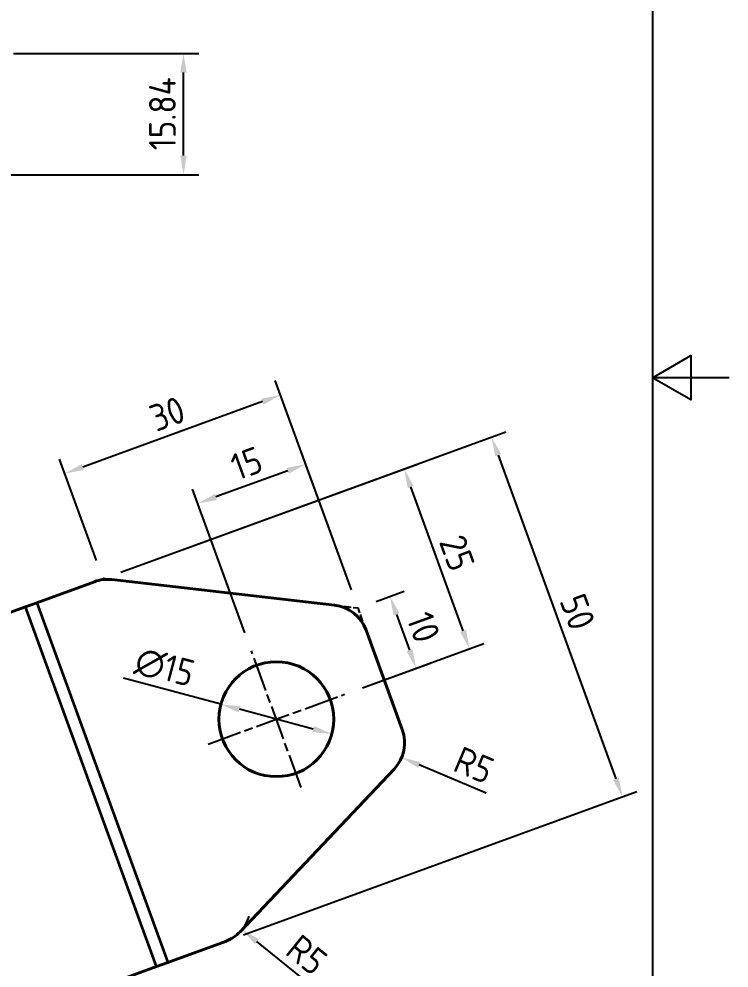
# Model space of a CAD drawing. Header units: millimetres. Extents: x 0 to 210, y 0 to 297.
# Drawn here: x 117.2 to 210, y 71.4 to 195.4 of the extents above; entities that cross this region are included whole.
import ezdxf

# ---------------------------------------------------------------- set-up
doc = ezdxf.new("R2010")
doc.units = ezdxf.units.MM
doc.linetypes.add('CHAIN', pattern=[0.35429999999999995, 0.2362, -0.0295, 0.0591, -0.0295])
doc.linetypes.add('DASHED', pattern=[0.2067, 0.1654, -0.0413])
doc.layers.get('0').update_dxf_attribs({"color": 3, "lineweight": 25})
for name, color, linetype, lineweight in [('가시적인 것(ISO)', 3, 'Continuous', 40), ('가시적인 좁은 것(ISO)', 3, 'Continuous', 35), ('경계(ISO)', 7, 'Continuous', 25), ('스케치 형상(ISO)', 3, 'Continuous', 25), ('중심 표식(ISO)', 1, 'Continuous', 25), ('치수(ISO)', 2, 'Continuous', 25)]:
    doc.layers.add(name, color=color, linetype=linetype, lineweight=lineweight)
doc.styles.add('치수 텍스트_PSTEK_POSCO', font='isocp.shx')
doc.dimstyles.new('치수_PSTEK_POSCO', dxfattribs={"dimtxt": 3.5, "dimasz": 2.5, "dimexe": 2, "dimexo": 2.5, "dimgap": 1, "dimtad": 1, "dimrnd": 1e-08, "dimdsep": 46, "dimtxsty": '치수 텍스트_PSTEK_POSCO', "dimcen": 0.09, "dimdle": 10, "dimclrd": 7, "dimclre": 7, "dimclrt": 2, "dimadec": 1, "dimazin": 2, "dimtfac": 1, "dimtmove": 0, "dimatfit": 3, "dimfxl": 0, "dimtolj": 1, "dimlwd": -1, "dimlwe": -1, "dimarcsym": 0})

# ---------------------------------------------------------------- blocks, each defined once
blk = doc.blocks.new('경계 Default Border')
at = {"layer": '경계(ISO)', "flags": 128}
for points in [[(10, 10), (10, 287.0000076293945), (200, 287.0000076293945), (200, 10), (10, 10)], [(210, 148.5000038146973), (200, 148.5000038146973), (205, 151.3867473602295), (205, 145.6132507324219), (200, 148.5000038146973)]]:
    blk.add_lwpolyline(points, dxfattribs=at)
blk = doc.blocks.new('*D25')
at = {"layer": 'Defpoints', "color": 0, "transparency": 16777216}
for p in [(114.0055037421379, 190.8583369015816), (138.7196754950592, 190.8583369015816), (77.20444524035064, 175.0162381407472)]:
    blk.add_point(p, dxfattribs=at)
at = {"layer": '치수(ISO)', "color": 7, "transparency": 16777216}
for p, q in [((116.5055037421379, 190.8583369015816), (140.7196754950592, 190.8583369015816)), ((138.7196754950592, 177.5162381407472), (138.7196754950592, 188.3583369015816)), ((79.70444524035064, 175.0162381407472), (140.7196754950592, 175.0162381407472))]:
    blk.add_line(p, q, dxfattribs=at)
for points in [[(138.3030088283926, 188.3583369015816), (139.1363421617259, 188.3583369015816), (138.7196754950592, 190.8583369015816)], [(138.3030088283926, 177.5162381407472), (139.1363421617259, 177.5162381407472), (138.7196754950592, 175.0162381407472)]]:
    blk.add_solid(points, dxfattribs=at)
at = {"layer": '치수(ISO)', "color": 2, "transparency": 16777216, "insert": (135.9696754950592, 178.2122875211644), "char_height": 3.5, "attachment_point": 4, "rotation": 90, "style": '치수 텍스트_PSTEK_POSCO'}
blk.add_mtext('\\A1;15.84', dxfattribs=at)
blk = doc.blocks.new('*D29')
at = {"layer": 'Defpoints', "color": 0, "transparency": 16777216}
for p in [(140.5970955879141, 132.0677715129092), (161.5263525718393, 118.422176545972), (147.6019733317053, 112.8220280857144)]:
    blk.add_point(p, dxfattribs=at)
at = {"layer": '치수(ISO)', "color": 7, "transparency": 16777216}
for p, q in [((160.6713022135285, 120.771408097938), (154.0084446130616, 139.0774589043463)), ((152.3432533477441, 136.3430233044628), (142.9463271398801, 132.9228218712199)), ((146.7469229733946, 115.1712596376805), (139.9130553012655, 133.947156754482))]:
    blk.add_line(p, q, dxfattribs=at)
for points in [[(152.2007449546923, 136.7345618964571), (152.4857617407959, 135.9514847124684), (154.6924848997102, 137.1980736627735)], [(142.8038187468283, 133.3143604632142), (143.0888355329319, 132.5312832792256), (140.5970955879141, 132.0677715129092)]]:
    blk.add_solid(points, dxfattribs=at)
at = {"layer": '치수(ISO)', "color": 2, "transparency": 16777216, "insert": (145.1561031220331, 136.6536034274235), "char_height": 3.5, "attachment_point": 4, "rotation": 19.999999999915804, "style": '치수 텍스트_PSTEK_POSCO'}
blk.add_mtext('\\A1;15', dxfattribs=at)
blk = doc.blocks.new('*D30')
at = {"layer": 'Defpoints', "color": 0, "transparency": 16777216}
for p in [(167.5508389957664, 136.5775768682078), (128.2052717983826, 122.2569615580394), (159.7782445907522, 107.1441395498374)]:
    blk.add_point(p, dxfattribs=at)
at = {"layer": '치수(ISO)', "color": 7, "transparency": 16777216}
for p, q in [((130.5545033503474, 123.1120119163535), (169.4302242373383, 137.2616171548591)), ((175.2462922206015, 115.4344929005042), (168.4058893540806, 134.228345316243)), ((162.1274761427169, 107.9991899081515), (177.9807278204875, 113.7693016351908))]:
    blk.add_line(p, q, dxfattribs=at)
for points in [[(168.7974279460747, 134.3708537092954), (168.0143507620865, 134.0858369231906), (167.5508389957664, 136.5775768682078)], [(175.6378308125956, 115.5770012935565), (174.8547536286074, 115.2919845074518), (176.1013425789157, 113.0852613485394)]]:
    blk.add_solid(points, dxfattribs=at)
at = {"layer": '치수(ISO)', "color": 2, "transparency": 16777216, "insert": (173.7121892646946, 127.690875447508), "char_height": 3.5, "attachment_point": 4, "rotation": 290, "style": '치수 텍스트_PSTEK_POSCO'}
blk.add_mtext('\\A1;25', dxfattribs=at)
blk = doc.blocks.new('*D31')
at = {"layer": 'Defpoints', "color": 0, "transparency": 16777216}
for p in [(143.6067209961179, 105.8360910265121), (158.0956083904541, 101.953805349975)]:
    blk.add_point(p, dxfattribs=at)
at = {"layer": '치수(ISO)', "color": 7, "transparency": 16777216}
for p, q in [((143.6067209961179, 105.8360910265121), (130.8691561980182, 109.2491112277013)), ((155.6807938247314, 102.6008529627312), (146.0215355618406, 105.1890434137559))]:
    blk.add_line(p, q, dxfattribs=at)
for points in [[(146.1293768306333, 105.591512508043), (145.9136942930479, 104.7865743194688), (143.6067209961179, 105.8360910265121)], [(155.7886350935241, 103.0033220570183), (155.5729525559387, 102.1983838684441), (158.0956083904541, 101.953805349975)]]:
    blk.add_solid(points, dxfattribs=at)
at = {"layer": '치수(ISO)', "color": 2, "transparency": 16777216, "insert": (132.5468343983391, 111.6465882048938), "char_height": 3.5, "attachment_point": 4, "rotation": 345.0000000000029, "style": '치수 텍스트_PSTEK_POSCO'}
blk.add_mtext('\\A1;∅15', dxfattribs=at)
blk = doc.blocks.new('*D35')
at = {"layer": 'Defpoints', "color": 0, "transparency": 16777216}
for p in [(123.2115362723154, 135.9771371547), (128.2052717983826, 122.2569615580394), (161.5263525718393, 118.422176545972)]:
    blk.add_point(p, dxfattribs=at)
at = {"layer": '치수(ISO)', "color": 7, "transparency": 16777216}
for p, q in [((160.6713022135285, 120.771408097938), (150.7182746092591, 148.1171266960015)), ((149.0530833439417, 145.382691096118), (125.5607678242815, 136.8321875130107)), ((127.3502214400719, 124.6061931100054), (122.5274959856669, 137.8565223962728))]:
    blk.add_line(p, q, dxfattribs=at)
for points in [[(148.9105749508899, 145.7742296881123), (149.1955917369935, 144.9911525041236), (151.4023148959077, 146.2377414544287)], [(125.4182594312297, 137.223726105005), (125.7032762173333, 136.4406489210164), (123.2115362723154, 135.9771371547)]]:
    blk.add_solid(points, dxfattribs=at)
at = {"layer": '치수(ISO)', "color": 2, "transparency": 16777216, "insert": (134.5561670429194, 143.0327339482286), "char_height": 3.5, "attachment_point": 4, "rotation": 19.99999999991596, "style": '치수 텍스트_PSTEK_POSCO'}
blk.add_mtext('\\A1;30', dxfattribs=at)
blk = doc.blocks.new('*D36')
at = {"layer": 'Defpoints', "color": 0, "transparency": 16777216}
for p in [(142.4870215656731, 79.56709360515717), (146.3718795294948, 76.41941531776334)]:
    blk.add_point(p, dxfattribs=at)
at = {"layer": '치수(ISO)', "color": 7, "transparency": 16777216}
blk.add_line((155.3488918127725, 69.14585553439791), (148.3143085114057, 74.84557617406642), dxfattribs=at)
blk.add_arc((142.4870215656731, 79.56709360515717), 4.999999999999964, 316.565051176994, 343.9024393151034, dxfattribs=at)
blk.add_solid([(148.5766150353552, 75.16931433771822), (148.0520019874562, 74.52183801041461), (146.3718795294948, 76.41941531776334)], dxfattribs=at)
at = {"layer": '치수(ISO)', "color": 2, "transparency": 16777216, "insert": (152.9272213285089, 74.64737960595329), "char_height": 3.5, "attachment_point": 4, "rotation": 320.9841275098704, "style": '치수 텍스트_PSTEK_POSCO'}
blk.add_mtext('\\A1;R5', dxfattribs=at)
blk = doc.blocks.new('*D37')
at = {"layer": 'Defpoints', "color": 0, "transparency": 16777216}
for p in [(162.6113919673354, 100.8220333067397), (167.2206111372863, 98.88422561675654)]:
    blk.add_point(p, dxfattribs=at)
at = {"layer": '치수(ISO)', "color": 7, "transparency": 16777216}
blk.add_line((178.2831449725423, 94.23331570203308), (169.5252207222617, 97.91532177176497), dxfattribs=at)
blk.add_solid([(169.6867046964269, 98.29942336926085), (169.3637367480964, 97.53122017426908), (167.2206111372863, 98.88422561675654)], dxfattribs=at)
at = {"layer": '치수(ISO)', "color": 2, "transparency": 16777216, "insert": (174.4217071888341, 98.83989287894082), "char_height": 3.5, "attachment_point": 4, "rotation": 337.19714398265745, "style": '치수 텍스트_PSTEK_POSCO'}
blk.add_mtext('\\A1;R5', dxfattribs=at)
blk = doc.blocks.new('*D38')
at = {"layer": 'Defpoints', "color": 0, "transparency": 16777216}
for p in [(161.5263525718393, 118.422176545972), (169.1151598041747, 110.5424987673905), (159.7782445907522, 107.1441395498374)]:
    blk.add_point(p, dxfattribs=at)
at = {"layer": '치수(ISO)', "color": 7, "transparency": 16777216}
for p, q in [((163.875584123804, 119.2772269042861), (167.5743436124974, 120.6234652618802)), ((166.5500087292397, 117.5901934232641), (168.2601094458605, 112.8917303193552)), ((162.1274761427169, 107.9991899081515), (170.9945450457465, 111.2265390540418))]:
    blk.add_line(p, q, dxfattribs=at)
for points in [[(166.9415473212338, 117.7327018163164), (166.1584701372456, 117.4476850302117), (165.6949583709255, 119.9394249752288)], [(168.6516480378546, 113.0342387124076), (167.8685708538664, 112.7492219263029), (169.1151598041747, 110.5424987673905)]]:
    blk.add_solid(points, dxfattribs=at)
at = {"layer": '치수(ISO)', "color": 2, "transparency": 16777216, "insert": (169.4500607813744, 117.6628279952295), "char_height": 3.5, "attachment_point": 4, "rotation": 290, "style": '치수 텍스트_PSTEK_POSCO'}
blk.add_mtext('\\A1;10', dxfattribs=at)
blk = doc.blocks.new('*D39')
at = {"layer": 'Defpoints', "color": 0, "transparency": 16777216}
for p in [(128.2052717983827, 122.2569615580394), (196.0763923163616, 93.75114056899793), (144.1971222822946, 74.86863050122513)]:
    blk.add_point(p, dxfattribs=at)
at = {"layer": '치수(ISO)', "color": 7, "transparency": 16777216}
for p, q in [((130.5545033503487, 123.1120119163501), (180.8547703917198, 141.419811894967)), ((179.8304355084577, 138.3865400563524), (195.2213419580508, 96.10037212096395)), ((146.5463538342606, 75.72368085953586), (197.9557775579344, 94.43518085564651))]:
    blk.add_line(p, q, dxfattribs=at)
for points in [[(180.221974100452, 138.5290484494042), (179.4388969164634, 138.2440316633006), (178.975385150147, 140.7357716083184)], [(195.6128805500452, 96.24288051401574), (194.8298033660565, 95.95786372791217), (196.0763923163616, 93.75114056899793)]]:
    blk.add_solid(points, dxfattribs=at)
at = {"layer": '치수(ISO)', "color": 2, "transparency": 16777216, "insert": (189.4511833769186, 119.9942146298503), "char_height": 3.5, "attachment_point": 4, "rotation": 289.999999999916, "style": '치수 텍스트_PSTEK_POSCO'}
blk.add_mtext('\\A1;50', dxfattribs=at)

msp = doc.modelspace()

# ---------------------------------------------------------------- linework, layer by layer
at = {"layer": '가시적인 것(ISO)'}
for p, q in [((119.570534138558, 119.1141740691802), (127.09611511608, 121.8532615405456)), ((158.4564458327035, 118.7754793824472), (129.3778718304401, 122.1220118828276)), ((119.570534138558, 119.1141740691802), (118.0921226362779, 118.5760762883559)), ((118.0921226362779, 118.5760762883559), (92.3176789437079, 109.194945979534)), ((162.5832529388969, 115.5183666528546), (167.3098550712675, 102.5321340233611)), ((146.1177987240011, 76.12944073923782), (166.2421691256635, 97.3843804408203)), ((144.1971222822945, 74.86863050122511), (136.6715413047726, 72.12954302985969)), ((135.1931298024925, 71.5914452490354), (136.6715413047726, 72.12954302985968)), ((109.4186861099225, 62.21031494021354), (135.1931298024925, 71.59144524903542))]:
    msp.add_line(p, q, dxfattribs=at)
msp.add_circle((150.8511646932861, 103.8949481882435), 7.500000000000001, dxfattribs=at)
for centre, radius, start, end in [((128.8062158327015, 117.1547984366134), 5.000000000000129, 83.43494882283856, 109.9999999999157), ((157.8847898349649, 113.8082659362331), 5.00000000000002, 19.99999999991617, 83.43494882283782), ((162.6113919673354, 100.8220333067397), 5.000000000000018, 316.5650511769942, 19.99999999991584), ((142.487021565673, 79.56709360515728), 5.000000000000125, 289.9999999999161, 316.5650511769936)]:
    msp.add_arc(centre, radius, start, end, dxfattribs=at)
at = {"layer": '가시적인 좁은 것(ISO)'}
for p, q in [((119.570534138558, 119.1141740691802), (136.6715413047726, 72.12954302985968)), ((135.1931298024925, 71.59144524903542), (118.0921226362779, 118.5760762883559))]:
    msp.add_line(p, q, dxfattribs=at)
at = {"layer": '스케치 형상(ISO)', "color": 1, "linetype": 'DASHED', "ltscale": 2.24808931350708}
for p in [(127.09611511608, 121.8532615405456), (129.3778718304402, 122.1220118828276)]:
    msp.add_line(p, (128.2052717983826, 122.2569615580394), dxfattribs=at)
at = {"layer": '스케치 형상(ISO)', "color": 1, "linetype": 'DASHED', "ltscale": 5.885735988616943}
for p in [(158.4564458327035, 118.7754793824472), (162.5832529388969, 115.5183666528546)]:
    msp.add_line(p, (161.5263525718393, 118.422176545972), dxfattribs=at)
at = {"layer": '중심 표식(ISO)', "linetype": 'CHAIN', "ltscale": 19.05165100097656}
for p, q in [((154.1003560548799, 94.96786829077737), (147.6019733316922, 112.8220280857096)), ((141.9240847958199, 100.6457568266497), (159.7782445907522, 107.1441395498374))]:
    msp.add_line(p, q, dxfattribs=at)

# ---------------------------------------------------------------- block references
msp.add_blockref('경계 Default Border', (0, 0))

# ---------------------------------------------------------------- dimensions: what is measured, and where the dimension line sits
at = {"layer": '치수(ISO)', "color": 7}
for base, p1, p2, angle, picture, middle in [((138.7196754950592, 190.8583369015816), (77.20444524035064, 175.0162381407472), (114.0055037421379, 190.8583369015816), 90, '*D25', (138.7196754950592, 182.9372875211644)), ((123.2115362723154, 135.9771371547), (161.5263525718393, 118.422176545972), (128.2052717983826, 122.2569615580394), 199.999999999916, '*D35', (137.3069255841115, 141.1074393045643)), ((196.0763923163616, 93.75114056899793), (128.2052717983826, 122.2569615580394), (144.1971222822945, 74.86863050122511), 109.999999999916, '*D39', (187.5258887332542, 117.2434560886582)), ((140.5970955879141, 132.0677715129092), (161.5263525718393, 118.422176545972), (147.6019733317053, 112.8220280857144), 199.9999999999158, '*D29', (147.644790243812, 134.6329225878413)), ((167.5508389957664, 136.5775768682078), (159.7782445907521, 107.1441395498374), (128.2052717983826, 122.2569615580394), 290.0000000000001, '*D30', (171.826090787341, 124.8314191083736)), ((169.1151598041747, 110.5424987673905), (161.5263525718393, 118.422176545972), (159.7782445907521, 107.1441395498374), 290.0000000000001, '*D38', (167.4050590875501, 115.2409618713096))]:
    dim = msp.add_linear_dim(base=base, p1=p1, p2=p2, angle=angle, dimstyle='치수_PSTEK_POSCO', override={"dimdec": 2, "dimtp": 0, "dimtm": -0, "dimtdec": 2, "dimtofl": 0, "dimatfit": 1}, dxfattribs=at)
    dim.commit()
    dim.dimension.update_dxf_attribs({"geometry": picture, "text_midpoint": middle, "dimtype": 160})
dim = msp.add_diameter_dim_2p(p1=(158.0956083904541, 101.953805349975), p2=(143.6067209961179, 105.8360910265121), dimstyle='치수_PSTEK_POSCO', override={"dimdec": 2, "dimlfac": 0.999999999999999, "dimtp": 0, "dimtm": -0, "dimtdec": 2, "dimatfit": 2}, dxfattribs=at)
dim.commit()
dim.dimension.update_dxf_attribs({"geometry": '*D31', "text_midpoint": (134.9477658031796, 108.1562510777567), "dimtype": 163})
for center, mpoint, picture, middle in [((162.6113919673354, 100.8220333067397), (167.2206111372863, 98.88422561675654), '*D37', (175.3586070489478, 95.46284978774878)), ((142.4870215656731, 79.56709360515717), (146.3718795294948, 76.41941531776334), '*D36', (152.8839592452252, 71.143049458864))]:
    dim = msp.add_radius_dim(center=center, mpoint=mpoint, dimstyle='치수_PSTEK_POSCO', override={"dimdec": 2, "dimcen": 0, "dimtp": 0, "dimtm": -0, "dimtdec": 2, "dimtofl": 0}, dxfattribs=at)
    dim.commit()
    dim.dimension.update_dxf_attribs({"geometry": picture, "text_midpoint": middle, "dimtype": 164})

doc.saveas('drawing.dxf')
